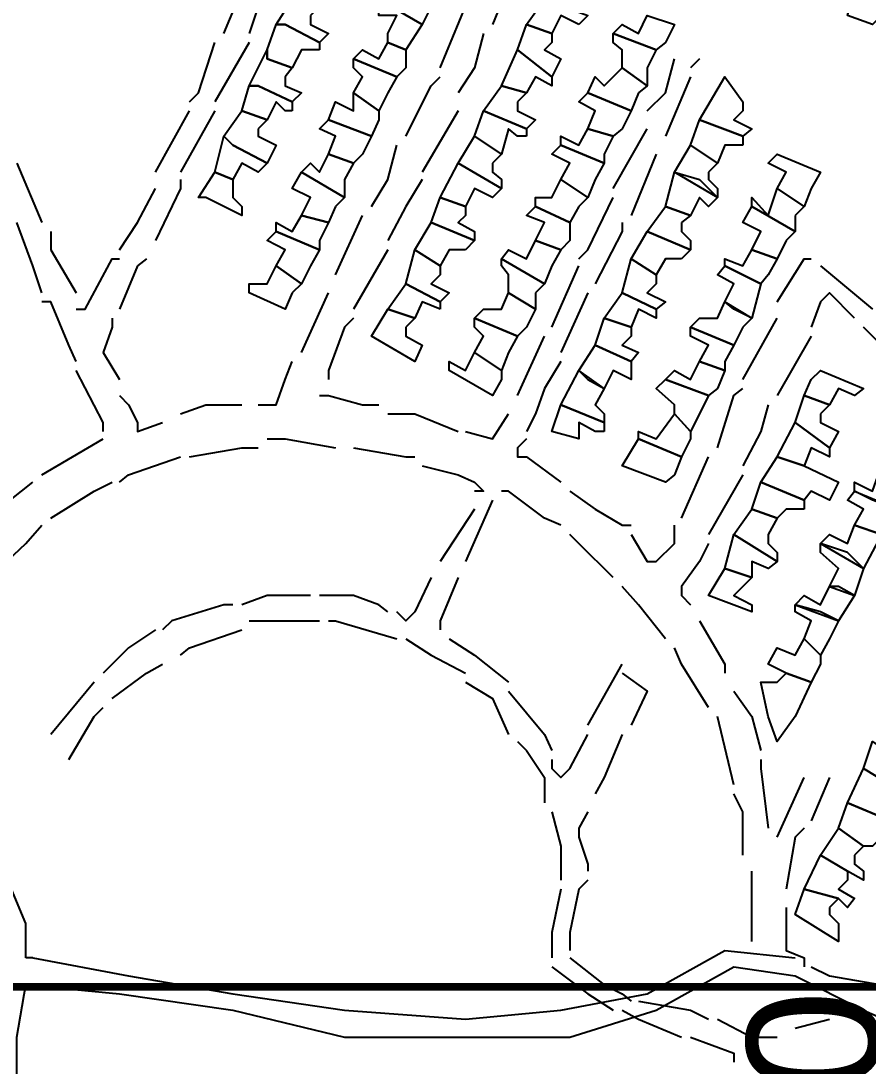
# Model space of a CAD drawing. Header units: millimetres. Extents: x -3588 to 75209, y -3737 to 38254.
# Drawn here: x 28124.8 to 28257.5, y 18146.8 to 18310.5 of the extents above; entities that cross this region are included whole.
import ezdxf

# ---------------------------------------------------------------- set-up
doc = ezdxf.new("R2010")
doc.units = ezdxf.units.MM
doc.layers.add('P', color=253, linetype='Continuous')
doc.layers.add('T', color=7, linetype='Continuous')

msp = doc.modelspace()

# ---------------------------------------------------------------- linework, layer by layer
at = {"layer": 'P', "color": 254}
for points in [[(28164.787, 18319.548), (28161.954, 18312.779), (28160.546, 18308.538)], [(28202.604, 18319.548), (28198.651, 18309.946)], [(28156.593, 18308.538), (28159.41, 18315.308), (28160.546, 18318.14)], [(28256.808, 18316.732), (28261.033, 18315.308), (28259.625, 18313.899), (28259.625, 18312.779), (28259.625, 18311.355), (28258.217, 18309.946), (28254.264, 18311.355), (28255.4, 18315.308), (28254.264, 18315.308), (28254.264, 18318.14), (28256.808, 18316.732)], [(28189.065, 18312.779), (28187.64, 18309.946), (28180.871, 18313.899), (28182.279, 18315.308), (28185.112, 18313.899), (28186.52, 18316.732), (28190.473, 18315.308), (28189.065, 18312.779)], [(28170.148, 18311.355), (28170.148, 18309.946), (28172.965, 18308.538), (28171.557, 18307.13), (28166.195, 18309.946), (28164.787, 18309.946), (28167.316, 18313.899), (28168.74, 18313.899), (28171.557, 18312.779), (28170.148, 18311.355)], [(28182.279, 18308.538), (28183.687, 18311.355), (28180.871, 18311.355), (28180.871, 18313.899), (28187.64, 18309.946), (28185.112, 18305.993), (28182.279, 18307.13), (28182.279, 18308.538)], [(28212.206, 18309.946), (28209.389, 18311.355), (28207.965, 18308.538), (28204.012, 18309.946), (28206.845, 18313.899), (28213.614, 18311.355), (28212.206, 18309.946)], [(28190.473, 18303.177), (28194.426, 18312.779)], [(28225.761, 18307.13), (28224.337, 18305.993), (28217.567, 18308.538), (28218.976, 18309.946), (28221.52, 18308.538), (28222.928, 18311.355), (28227.169, 18309.946), (28225.761, 18307.13)], [(28171.557, 18305.993), (28168.74, 18305.993), (28167.316, 18303.177), (28163.363, 18304.585), (28163.363, 18305.993), (28164.787, 18309.946), (28166.195, 18309.946), (28171.557, 18307.13), (28171.557, 18305.993)], [(28207.965, 18307.13), (28206.845, 18305.993), (28209.389, 18304.585), (28207.965, 18301.768), (28202.604, 18305.993), (28204.012, 18309.946), (28207.965, 18308.538), (28207.965, 18307.13)], [(28197.243, 18308.538), (28195.834, 18303.177), (28193.29, 18299.224)], [(28222.928, 18303.177), (28222.928, 18300.344), (28218.976, 18303.177), (28218.976, 18305.993), (28217.567, 18307.13), (28217.567, 18308.538), (28224.337, 18305.993), (28222.928, 18303.177)], [(28151.232, 18297.815), (28152.64, 18299.224), (28155.185, 18307.13)], [(28160.546, 18307.13), (28155.185, 18297.815)], [(28166.195, 18301.768), (28166.195, 18300.344), (28168.74, 18299.224), (28167.316, 18297.815), (28161.954, 18300.344), (28160.546, 18300.344), (28163.363, 18305.993), (28163.363, 18304.585), (28167.316, 18303.177), (28166.195, 18301.768)], [(28185.112, 18303.177), (28183.687, 18301.768), (28176.918, 18304.585), (28178.326, 18305.993), (28180.871, 18304.585), (28182.279, 18307.13), (28185.112, 18305.993), (28185.112, 18303.177)], [(28207.965, 18301.768), (28207.965, 18300.344), (28205.436, 18301.768), (28204.012, 18299.224), (28200.059, 18300.344), (28202.604, 18305.993), (28207.965, 18301.768)], [(28182.279, 18299.224), (28180.871, 18296.407), (28176.918, 18299.224), (28178.326, 18301.768), (28176.918, 18303.177), (28176.918, 18304.585), (28183.687, 18301.768), (28182.279, 18299.224)], [(28222.928, 18296.407), (28225.761, 18299.224), (28227.169, 18304.585)], [(28231.122, 18304.585), (28229.714, 18303.177)], [(28221.52, 18299.224), (28220.384, 18296.407), (28213.614, 18299.224), (28214.751, 18301.768), (28216.159, 18300.344), (28218.976, 18303.177), (28222.928, 18300.344), (28221.52, 18299.224)], [(28185.112, 18292.454), (28189.065, 18300.344), (28190.473, 18301.768)], [(28229.714, 18301.768), (28225.761, 18292.454)], [(28237.892, 18296.407), (28236.484, 18294.983), (28239.3, 18293.574), (28237.892, 18292.454), (28231.122, 18294.983), (28235.075, 18301.768), (28237.892, 18297.815), (28237.892, 18296.407)], [(28167.316, 18296.407), (28166.195, 18296.407), (28164.787, 18297.815), (28163.363, 18294.983), (28159.41, 18296.407), (28160.546, 18300.344), (28161.954, 18300.344), (28167.316, 18297.815), (28167.316, 18296.407)], [(28180.871, 18294.983), (28179.734, 18292.454), (28172.965, 18294.983), (28174.101, 18297.815), (28176.918, 18296.407), (28176.918, 18299.224), (28180.871, 18296.407), (28180.871, 18294.983)], [(28202.604, 18297.815), (28202.604, 18296.407), (28205.436, 18294.983), (28204.012, 18293.574), (28197.243, 18296.407), (28200.059, 18300.344), (28204.012, 18299.224), (28202.604, 18297.815)], [(28218.976, 18293.574), (28217.567, 18292.454), (28213.614, 18293.574), (28214.751, 18296.407), (28212.206, 18297.815), (28213.614, 18299.224), (28220.384, 18296.407), (28218.976, 18293.574)], [(28145.871, 18286.805), (28151.232, 18296.407)], [(28155.185, 18296.407), (28149.824, 18286.805)], [(28161.954, 18293.574), (28161.954, 18292.454), (28164.787, 18291.03), (28163.363, 18288.213), (28158.001, 18291.03), (28156.593, 18292.454), (28159.41, 18296.407), (28163.363, 18294.983), (28161.954, 18293.574)], [(28193.29, 18296.407), (28187.64, 18286.805)], [(28204.012, 18292.454), (28202.604, 18292.454), (28201.195, 18293.574), (28200.059, 18289.622), (28195.834, 18292.454), (28197.243, 18296.407), (28204.012, 18293.574), (28204.012, 18292.454)], [(28178.326, 18289.622), (28176.918, 18288.213), (28172.965, 18289.622), (28174.101, 18292.454), (28171.557, 18293.574), (28172.965, 18294.983), (28179.734, 18292.454), (28178.326, 18289.622)], [(28237.892, 18291.03), (28235.075, 18291.03), (28233.939, 18288.213), (28229.714, 18291.03), (28231.122, 18294.983), (28237.892, 18292.454), (28237.892, 18291.03)], [(28163.363, 18288.213), (28161.954, 18286.805), (28159.41, 18288.213), (28158.001, 18285.669), (28155.185, 18286.805), (28156.593, 18292.454), (28158.001, 18291.03), (28163.363, 18288.213)], [(28198.651, 18288.213), (28198.651, 18286.805), (28200.059, 18285.669), (28200.059, 18284.26), (28193.29, 18288.213), (28195.834, 18292.454), (28200.059, 18289.622), (28198.651, 18288.213)], [(28216.159, 18289.622), (28216.159, 18288.213), (28209.389, 18291.03), (28209.389, 18292.454), (28212.206, 18291.03), (28213.614, 18293.574), (28217.567, 18292.454), (28216.159, 18289.622)], [(28217.567, 18284.26), (28222.928, 18293.574)], [(28179.734, 18281.444), (28182.279, 18285.669), (28183.687, 18291.03)], [(28214.751, 18285.669), (28213.614, 18282.852), (28209.389, 18285.669), (28210.798, 18288.213), (28207.965, 18289.622), (28209.389, 18291.03), (28216.159, 18288.213), (28214.751, 18285.669)], [(28232.531, 18286.805), (28232.531, 18285.669), (28233.939, 18284.26), (28233.939, 18282.852), (28227.169, 18286.805), (28229.714, 18291.03), (28233.939, 18288.213), (28232.531, 18286.805)], [(28175.509, 18285.669), (28175.509, 18282.852), (28168.74, 18286.805), (28170.148, 18288.213), (28171.557, 18286.805), (28172.965, 18289.622), (28176.918, 18288.213), (28175.509, 18285.669)], [(28224.337, 18289.622), (28220.384, 18280.019)], [(28248.614, 18284.26), (28247.494, 18281.444), (28243.253, 18284.26), (28244.662, 18286.805), (28241.845, 18288.213), (28243.253, 18289.622), (28250.039, 18286.805), (28248.614, 18284.26)], [(28124.138, 18288.213), (28128.09, 18278.899)], [(28200.059, 18284.26), (28198.651, 18282.852), (28195.834, 18284.26), (28194.426, 18281.444), (28190.473, 18282.852), (28193.29, 18288.213), (28200.059, 18284.26)], [(28158.001, 18284.26), (28158.001, 18282.852), (28159.41, 18281.444), (28159.41, 18280.019), (28153.776, 18282.852), (28152.64, 18282.852), (28155.185, 18286.805), (28158.001, 18285.669), (28158.001, 18284.26)], [(28174.101, 18281.444), (28172.965, 18278.899), (28168.74, 18280.019), (28170.148, 18282.852), (28167.316, 18284.26), (28168.74, 18286.805), (28175.509, 18282.852), (28174.101, 18281.444)], [(28231.122, 18285.669), (28233.939, 18282.852), (28232.531, 18281.444), (28231.122, 18282.852), (28229.714, 18280.019), (28225.761, 18281.444), (28227.169, 18286.805), (28231.122, 18285.669)], [(28140.221, 18274.658), (28143.038, 18278.899), (28145.871, 18284.26)], [(28149.824, 18285.669), (28149.824, 18284.26), (28145.871, 18276.082)], [(28187.64, 18285.669), (28185.112, 18281.444), (28182.279, 18276.082)], [(28212.206, 18281.444), (28210.798, 18278.899), (28205.436, 18281.444), (28205.436, 18282.852), (28207.965, 18282.852), (28209.389, 18285.669), (28213.614, 18282.852), (28212.206, 18281.444)], [(28246.086, 18280.019), (28246.086, 18277.491), (28239.3, 18281.444), (28239.3, 18282.852), (28241.845, 18280.019), (28243.253, 18284.26), (28247.494, 18281.444), (28246.086, 18280.019)], [(28194.426, 18280.019), (28193.29, 18278.899), (28195.834, 18277.491), (28195.834, 18276.082), (28189.065, 18278.899), (28190.473, 18282.852), (28194.426, 18281.444), (28194.426, 18280.019)], [(28212.206, 18273.25), (28213.614, 18274.658), (28217.567, 18282.852)], [(28210.798, 18276.082), (28209.389, 18274.658), (28205.436, 18276.082), (28206.845, 18278.899), (28204.012, 18280.019), (28205.436, 18281.444), (28210.798, 18278.899), (28210.798, 18276.082)], [(28228.29, 18278.899), (28228.29, 18277.491), (28229.714, 18276.082), (28229.714, 18274.658), (28222.928, 18277.491), (28225.761, 18281.444), (28229.714, 18280.019), (28228.29, 18278.899)], [(28244.662, 18276.082), (28243.253, 18273.25), (28239.3, 18274.658), (28240.709, 18277.491), (28237.892, 18278.899), (28239.3, 18281.444), (28246.086, 18277.491), (28244.662, 18276.082)], [(28171.557, 18276.082), (28171.557, 18274.658), (28164.787, 18277.491), (28164.787, 18278.899), (28167.316, 18277.491), (28168.74, 18280.019), (28172.965, 18278.899), (28171.557, 18276.082)], [(28174.101, 18270.705), (28178.326, 18280.019)], [(28128.09, 18267.889), (28126.666, 18272.129), (28124.138, 18278.899)], [(28194.426, 18274.658), (28191.881, 18274.658), (28190.473, 18272.129), (28186.52, 18274.658), (28189.065, 18278.899), (28195.834, 18276.082), (28194.426, 18274.658)], [(28218.976, 18278.899), (28218.976, 18277.491), (28214.751, 18269.297)], [(28129.499, 18277.491), (28129.499, 18274.658), (28133.452, 18267.889)], [(28170.148, 18272.129), (28168.74, 18269.297), (28164.787, 18272.129), (28166.195, 18274.658), (28163.363, 18276.082), (28164.787, 18277.491), (28171.557, 18274.658), (28170.148, 18272.129)], [(28207.965, 18272.129), (28206.845, 18269.297), (28200.059, 18273.25), (28201.195, 18274.658), (28204.012, 18273.25), (28205.436, 18276.082), (28209.389, 18274.658), (28207.965, 18272.129)], [(28228.29, 18273.25), (28225.761, 18273.25), (28224.337, 18270.705), (28220.384, 18273.25), (28222.928, 18277.491), (28229.714, 18274.658), (28228.29, 18273.25)], [(28182.279, 18274.658), (28176.918, 18265.344)], [(28190.473, 18270.705), (28189.065, 18269.297), (28191.881, 18267.889), (28190.473, 18266.48), (28185.112, 18269.297), (28186.52, 18274.658), (28190.473, 18272.129), (28190.473, 18270.705)], [(28241.845, 18270.705), (28240.709, 18269.297), (28235.075, 18272.129), (28235.075, 18273.25), (28237.892, 18272.129), (28239.3, 18274.658), (28243.253, 18273.25), (28241.845, 18270.705)], [(28133.452, 18265.344), (28134.86, 18265.344), (28139.085, 18273.25), (28140.221, 18273.25)], [(28144.462, 18273.25), (28143.038, 18272.129)], [(28205.436, 18267.889), (28205.436, 18265.344), (28201.195, 18267.889), (28201.195, 18270.705), (28200.059, 18272.129), (28200.059, 18273.25), (28206.845, 18269.297), (28205.436, 18267.889)], [(28224.337, 18269.297), (28222.928, 18267.889), (28225.761, 18266.48), (28224.337, 18265.344), (28218.976, 18267.889), (28220.384, 18273.25), (28224.337, 18270.705), (28224.337, 18269.297)], [(28243.253, 18266.48), (28247.494, 18273.25), (28248.614, 18273.25)], [(28143.038, 18272.129), (28140.221, 18265.344)], [(28167.316, 18267.889), (28166.195, 18265.344), (28160.546, 18267.889), (28160.546, 18269.297), (28163.363, 18269.297), (28164.787, 18272.129), (28168.74, 18269.297), (28167.316, 18267.889)], [(28207.965, 18262.527), (28212.206, 18272.129)], [(28236.484, 18265.344), (28235.075, 18266.48), (28236.484, 18269.297), (28233.939, 18270.705), (28235.075, 18272.129), (28240.709, 18269.297), (28239.3, 18263.936), (28236.484, 18265.344)], [(28250.039, 18272.129), (28258.217, 18265.344)], [(28168.74, 18258.574), (28172.965, 18267.889)], [(28190.473, 18265.344), (28187.64, 18266.48), (28186.52, 18263.936), (28182.279, 18265.344), (28185.112, 18269.297), (28190.473, 18266.48), (28190.473, 18265.344)], [(28204.012, 18262.527), (28202.604, 18261.119), (28195.834, 18263.936), (28197.243, 18265.344), (28200.059, 18265.344), (28201.195, 18267.889), (28205.436, 18265.344), (28204.012, 18262.527)], [(28213.614, 18267.889), (28209.389, 18258.574)], [(28224.337, 18265.344), (28224.337, 18263.936), (28221.52, 18265.344), (28220.384, 18262.527), (28216.159, 18263.936), (28218.976, 18267.889), (28224.337, 18265.344)], [(28255.4, 18263.936), (28251.447, 18267.889), (28250.039, 18266.48), (28248.614, 18262.527)], [(28133.452, 18257.166), (28132.315, 18259.695), (28129.499, 18266.48), (28128.09, 18266.48)], [(28237.892, 18262.527), (28236.484, 18259.695), (28229.714, 18262.527), (28231.122, 18263.936), (28233.939, 18263.936), (28235.075, 18266.48), (28239.3, 18263.936), (28237.892, 18262.527)], [(28185.112, 18262.527), (28185.112, 18261.119), (28187.64, 18259.695), (28186.52, 18257.166), (28179.734, 18261.119), (28182.279, 18265.344), (28186.52, 18263.936), (28185.112, 18262.527)], [(28139.085, 18263.936), (28139.085, 18262.527), (28137.677, 18258.574), (28140.221, 18254.333)], [(28176.918, 18263.936), (28175.509, 18262.527), (28172.965, 18255.758), (28172.965, 18254.333)], [(28201.195, 18258.574), (28200.059, 18255.758), (28195.834, 18258.574), (28197.243, 18261.119), (28195.834, 18262.527), (28195.834, 18263.936), (28202.604, 18261.119), (28201.195, 18258.574)], [(28220.384, 18261.119), (28218.976, 18259.695), (28221.52, 18258.574), (28220.384, 18257.166), (28214.751, 18259.695), (28216.159, 18263.936), (28220.384, 18262.527), (28220.384, 18261.119)], [(28237.892, 18254.333), (28243.253, 18263.936)], [(28235.075, 18257.166), (28235.075, 18255.758), (28231.122, 18257.166), (28232.531, 18259.695), (28229.714, 18261.119), (28229.714, 18262.527), (28236.484, 18259.695), (28235.075, 18257.166)], [(28264.986, 18254.333), (28262.17, 18257.166), (28256.808, 18262.527)], [(28202.604, 18251.805), (28206.845, 18261.119)], [(28220.384, 18255.758), (28220.384, 18254.333), (28217.567, 18255.758), (28216.159, 18252.925), (28212.206, 18255.758), (28214.751, 18259.695), (28220.384, 18257.166), (28220.384, 18255.758)], [(28248.614, 18261.119), (28243.253, 18251.805)], [(28200.059, 18254.333), (28198.651, 18251.805), (28191.881, 18255.758), (28191.881, 18257.166), (28194.426, 18255.758), (28195.834, 18258.574), (28200.059, 18255.758), (28200.059, 18254.333)], [(28161.954, 18250.38), (28164.787, 18250.38), (28166.195, 18254.333), (28167.316, 18257.166)], [(28209.389, 18257.166), (28206.845, 18252.925), (28205.436, 18248.972), (28204.012, 18246.155)], [(28233.939, 18252.925), (28232.531, 18251.805), (28225.761, 18254.333), (28227.169, 18255.758), (28229.714, 18254.333), (28231.122, 18257.166), (28235.075, 18255.758), (28233.939, 18252.925)], [(28137.677, 18246.155), (28137.677, 18247.564), (28133.452, 18255.758)], [(28213.614, 18254.333), (28216.159, 18252.925), (28214.751, 18250.38), (28216.159, 18248.972), (28216.159, 18247.564), (28209.389, 18250.38), (28212.206, 18255.758), (28213.614, 18254.333)], [(28248.614, 18254.333), (28250.039, 18255.758), (28256.808, 18252.925), (28255.4, 18251.805), (28252.855, 18252.925), (28251.447, 18250.38), (28247.494, 18251.805), (28248.614, 18254.333)], [(28231.122, 18248.972), (28229.714, 18246.155), (28227.169, 18248.972), (28227.169, 18250.38), (28224.337, 18252.925), (28225.761, 18254.333), (28232.531, 18251.805), (28231.122, 18248.972)], [(28140.221, 18251.805), (28141.63, 18250.38), (28143.038, 18247.564), (28143.038, 18246.155), (28146.991, 18247.564)], [(28171.557, 18251.805), (28172.965, 18251.805), (28178.326, 18250.38), (28180.871, 18250.38)], [(28233.939, 18243.611), (28236.484, 18251.805), (28237.892, 18252.925)], [(28250.039, 18248.972), (28250.039, 18247.564), (28252.855, 18246.155), (28251.447, 18243.611), (28246.086, 18247.564), (28247.494, 18251.805), (28251.447, 18250.38), (28250.039, 18248.972)], [(28149.824, 18248.972), (28153.776, 18250.38), (28159.41, 18250.38)], [(28216.159, 18246.155), (28214.751, 18246.155), (28212.206, 18247.564), (28212.206, 18245.019), (28207.965, 18246.155), (28209.389, 18250.38), (28216.159, 18247.564), (28216.159, 18246.155)], [(28241.845, 18250.38), (28240.709, 18246.155), (28237.892, 18240.794)], [(28182.279, 18248.972), (28186.52, 18248.972), (28193.29, 18246.155)], [(28194.426, 18246.155), (28198.651, 18245.019), (28201.195, 18248.972)], [(28229.714, 18245.019), (28228.29, 18242.203), (28221.52, 18245.019), (28221.52, 18246.155), (28224.337, 18245.019), (28227.169, 18248.972), (28229.714, 18246.155), (28229.714, 18245.019)], [(28251.447, 18243.611), (28251.447, 18242.203), (28248.614, 18243.611), (28247.494, 18240.794), (28243.253, 18242.203), (28246.086, 18247.564), (28251.447, 18243.611)], [(28128.09, 18239.37), (28137.677, 18245.019)], [(28163.363, 18245.019), (28166.195, 18245.019), (28174.101, 18243.611)], [(28204.012, 18245.019), (28202.604, 18243.611), (28202.604, 18242.203), (28204.012, 18242.203), (28209.389, 18238.25)], [(28227.169, 18239.37), (28225.761, 18238.25), (28218.976, 18240.794), (28221.52, 18245.019), (28228.29, 18242.203), (28227.169, 18239.37)], [(28151.232, 18242.203), (28159.41, 18243.611), (28161.954, 18243.611)], [(28176.918, 18243.611), (28185.112, 18242.203), (28186.52, 18242.203)], [(28140.221, 18238.25), (28141.63, 18239.37), (28149.824, 18242.203)], [(28228.29, 18232.6), (28232.531, 18242.203)], [(28247.494, 18240.794), (28252.855, 18238.25), (28251.447, 18235.433), (28248.614, 18236.841), (28247.494, 18235.433), (28240.709, 18238.25), (28243.253, 18242.203), (28247.494, 18240.794)], [(28187.64, 18240.794), (28193.29, 18239.37), (28195.834, 18238.25), (28197.243, 18236.841), (28195.834, 18236.841)], [(28258.217, 18235.433), (28255.4, 18236.841), (28255.4, 18238.25), (28258.217, 18236.841), (28259.625, 18240.794), (28263.578, 18238.25), (28262.17, 18234.009), (28258.217, 18235.433)], [(28237.892, 18239.37), (28232.531, 18230.056)], [(28118.76, 18231.48), (28121.305, 18234.009), (28126.666, 18238.25)], [(28129.499, 18232.6), (28136.268, 18236.841), (28139.085, 18238.25)], [(28209.389, 18231.48), (28206.845, 18232.6), (28201.195, 18236.841), (28200.059, 18236.841)], [(28210.798, 18236.841), (28214.751, 18234.009), (28218.976, 18231.48), (28220.384, 18231.48)], [(28247.494, 18234.009), (28246.086, 18234.009), (28244.662, 18234.009), (28243.253, 18232.6), (28239.3, 18234.009), (28240.709, 18238.25), (28247.494, 18235.433), (28247.494, 18234.009)], [(28261.033, 18231.48), (28259.625, 18230.056), (28255.4, 18231.48), (28256.808, 18234.009), (28254.264, 18235.433), (28255.4, 18236.841), (28262.17, 18234.009), (28261.033, 18231.48)], [(28198.651, 18235.433), (28194.426, 18225.831)], [(28195.834, 18234.009), (28190.473, 18225.831)], [(28241.845, 18230.056), (28241.845, 18228.647), (28243.253, 18227.239), (28243.253, 18225.831), (28236.484, 18230.056), (28239.3, 18234.009), (28243.253, 18232.6), (28241.845, 18230.056)], [(28119.897, 18223.286), (28125.546, 18228.647), (28128.09, 18231.48)], [(28220.384, 18230.056), (28222.928, 18225.831), (28224.337, 18225.831), (28227.169, 18228.647), (28227.169, 18231.48)], [(28254.264, 18227.239), (28250.039, 18228.647), (28251.447, 18230.056), (28254.264, 18228.647), (28255.4, 18231.48), (28259.625, 18230.056), (28256.808, 18224.694), (28254.264, 18227.239)], [(28217.567, 18223.286), (28212.206, 18228.647), (28210.798, 18230.056)], [(28232.531, 18228.647), (28231.122, 18225.831), (28228.29, 18221.878), (28228.29, 18220.47), (28229.714, 18219.045)], [(28243.253, 18225.831), (28241.845, 18224.694), (28239.3, 18225.831), (28239.3, 18223.286), (28235.075, 18224.694), (28236.484, 18230.056), (28243.253, 18225.831)], [(28252.855, 18221.878), (28251.447, 18221.878), (28252.855, 18224.694), (28250.039, 18227.239), (28250.039, 18228.647), (28256.808, 18224.694), (28255.4, 18220.47), (28252.855, 18221.878)], [(28237.892, 18221.878), (28236.484, 18220.47), (28239.3, 18219.045), (28239.3, 18217.925), (28232.531, 18220.47), (28235.075, 18224.694), (28239.3, 18223.286), (28237.892, 18221.878)], [(28189.065, 18223.286), (28186.52, 18217.925), (28185.112, 18216.517), (28183.687, 18217.925)], [(28193.29, 18223.286), (28190.473, 18216.517), (28190.473, 18215.108)], [(28170.148, 18220.47), (28163.363, 18220.47), (28159.41, 18219.045)], [(28182.279, 18217.925), (28180.871, 18219.045), (28176.918, 18220.47), (28171.557, 18220.47)], [(28225.761, 18213.684), (28221.52, 18219.045), (28218.976, 18221.878)], [(28250.039, 18217.925), (28246.086, 18219.045), (28247.494, 18220.47), (28250.039, 18219.045), (28251.447, 18221.878), (28255.4, 18220.47), (28252.855, 18216.517), (28250.039, 18217.925)], [(28158.001, 18219.045), (28156.593, 18219.045), (28148.415, 18216.517), (28146.991, 18215.108)], [(28251.447, 18213.684), (28250.039, 18211.155), (28247.494, 18213.684), (28248.614, 18216.517), (28246.086, 18217.925), (28246.086, 18219.045), (28252.855, 18216.517), (28251.447, 18213.684)], [(28160.546, 18216.517), (28167.316, 18216.517), (28171.557, 18216.517)], [(28172.965, 18216.517), (28174.101, 18216.517), (28183.687, 18213.684)], [(28231.122, 18216.517), (28235.075, 18209.731), (28235.075, 18208.323)], [(28145.871, 18215.108), (28141.63, 18212.276), (28137.677, 18208.323)], [(28149.824, 18211.155), (28151.232, 18212.276), (28159.41, 18215.108)], [(28185.112, 18213.684), (28189.065, 18211.155), (28194.426, 18208.323)], [(28191.881, 18213.684), (28195.834, 18211.155), (28201.195, 18206.914)], [(28232.531, 18202.961), (28228.29, 18209.731), (28227.169, 18212.276)], [(28250.039, 18209.731), (28248.614, 18206.914), (28244.662, 18208.323), (28241.845, 18209.731), (28243.253, 18212.276), (28246.086, 18211.155), (28247.494, 18213.684), (28250.039, 18211.155), (28250.039, 18209.731)], [(28139.085, 18204.37), (28144.462, 18208.323), (28146.991, 18209.731)], [(28213.614, 18200.145), (28218.976, 18209.731)], [(28125.546, 18163.72), (28125.546, 18169.082), (28119.897, 18182.637), (28113.127, 18191.951), (28109.174, 18196.192), (28105.221, 18200.145), (28095.619, 18202.961), (28087.441, 18208.323)], [(28218.976, 18208.323), (28222.928, 18205.506), (28220.384, 18200.145)], [(28246.086, 18201.553), (28243.253, 18197.6), (28241.845, 18201.553), (28240.709, 18206.914), (28243.253, 18206.914), (28244.662, 18208.323), (28248.614, 18206.914), (28246.086, 18201.553)], [(28136.268, 18206.914), (28129.499, 18198.72)], [(28194.426, 18206.914), (28198.651, 18204.37), (28201.195, 18198.72)], [(28201.195, 18205.506), (28206.845, 18198.72), (28207.965, 18196.192)], [(28236.484, 18205.506), (28239.3, 18201.553), (28240.709, 18196.192)], [(28132.315, 18194.784), (28136.268, 18201.553), (28137.677, 18202.961)], [(28236.484, 18190.831), (28233.939, 18201.553)], [(28202.604, 18197.6), (28204.012, 18196.192), (28206.845, 18191.951), (28206.845, 18187.998)], [(28207.965, 18194.784), (28207.965, 18193.359), (28209.389, 18191.951), (28210.798, 18193.359), (28213.614, 18198.72)], [(28218.976, 18198.72), (28216.159, 18191.951), (28214.751, 18189.406)], [(28262.17, 18193.359), (28261.033, 18191.951), (28263.578, 18190.831), (28263.578, 18189.406), (28261.033, 18190.831), (28256.808, 18193.359), (28258.217, 18197.6), (28262.17, 18194.784), (28262.17, 18193.359)], [(28240.709, 18194.784), (28240.709, 18193.359), (28241.845, 18184.045)], [(28259.625, 18189.406), (28259.625, 18187.998), (28261.033, 18186.59), (28261.033, 18185.181), (28254.264, 18187.998), (28256.808, 18193.359), (28261.033, 18190.831), (28259.625, 18189.406)], [(28243.253, 18182.637), (28247.494, 18191.951)], [(28251.447, 18191.951), (28248.614, 18185.181)], [(28237.892, 18179.82), (28237.892, 18186.59), (28236.484, 18189.406)], [(28259.625, 18182.637), (28258.217, 18181.228), (28256.808, 18181.228), (28252.855, 18184.045), (28254.264, 18187.998), (28261.033, 18185.181), (28259.625, 18182.637)], [(28207.965, 18186.59), (28209.389, 18181.228), (28209.389, 18175.867)], [(28213.614, 18186.59), (28212.206, 18184.045), (28212.206, 18182.637), (28213.614, 18178.396), (28213.614, 18177.275)], [(28247.494, 18184.045), (28246.086, 18182.637), (28244.662, 18174.459)], [(28255.4, 18179.82), (28255.4, 18178.396), (28256.808, 18177.275), (28256.808, 18175.867), (28254.264, 18177.275), (28250.039, 18179.82), (28252.855, 18184.045), (28256.808, 18181.228), (28255.4, 18179.82)], [(28254.264, 18175.867), (28252.855, 18174.459), (28255.4, 18173.035), (28254.264, 18171.626), (28252.855, 18173.035), (28247.494, 18174.459), (28250.039, 18179.82), (28254.264, 18177.275), (28254.264, 18175.867)], [(28239.3, 18166.265), (28239.3, 18174.459), (28239.3, 18177.275)], [(28213.614, 18175.867), (28212.206, 18174.459), (28210.798, 18167.673), (28210.798, 18164.857)], [(28209.389, 18174.459), (28207.965, 18167.673), (28207.965, 18163.72)], [(28251.447, 18171.626), (28251.447, 18170.506), (28252.855, 18169.082), (28252.855, 18166.265), (28246.086, 18170.506), (28247.494, 18174.459), (28252.855, 18173.035), (28251.447, 18171.626)], [(28244.662, 18171.626), (28244.662, 18167.673), (28244.662, 18164.857), (28247.494, 18163.72), (28247.494, 18162.312)], [(28126.666, 18163.72), (28141.63, 18160.904), (28158.001, 18158.071), (28175.509, 18155.542), (28194.426, 18154.134), (28209.389, 18155.542), (28222.928, 18158.071), (28235.075, 18164.857), (28246.086, 18163.72)], [(28126.666, 18163.72), (28125.546, 18163.72)], [(28210.798, 18163.72), (28216.159, 18159.495), (28218.976, 18158.071), (28220.384, 18156.951)], [(28125.546, 18159.495), (28140.221, 18158.071), (28158.001, 18155.542), (28175.509, 18151.301), (28194.426, 18151.301), (28210.798, 18151.301), (28224.337, 18155.542), (28236.484, 18162.312), (28246.086, 18160.904), (28256.808, 18155.542), (28266.411, 18151.301), (28275.725, 18148.757), (28285.311, 18147.349), (28297.458, 18144.532)], [(28207.965, 18162.312), (28213.614, 18158.071), (28217.567, 18155.542)], [(28248.614, 18162.312), (28251.447, 18160.904), (28259.625, 18159.495)], [(28124.138, 18144.532), (28124.138, 18147.349), (28124.138, 18151.301), (28125.546, 18159.495)], [(28221.52, 18156.951), (28229.714, 18155.542), (28232.531, 18154.134)], [(28218.976, 18155.542), (28221.52, 18154.134), (28228.29, 18151.301)], [(28233.939, 18154.134), (28239.3, 18151.301), (28243.253, 18151.301)], [(28246.086, 18152.71), (28251.447, 18154.134)], [(28229.714, 18151.301), (28236.484, 18148.757), (28236.484, 18147.349)]]:
    msp.add_lwpolyline(points, dxfattribs=at)
at = {"layer": 'P', "color": 254, "const_width": 1.2}
msp.add_lwpolyline([(20504.468, 18159.154), (35705.098, 18159.154)], dxfattribs=at)

# ---------------------------------------------------------------- texts
at = {"layer": 'T', "insert": (28238.52, 18045.536), "char_height": 20.80483, "attachment_point": 1, "rotation": 90}
msp.add_mtext('{\\fArial|b0|i0|c0|p18;1053500}', dxfattribs=at)

doc.saveas('drawing.dxf')
